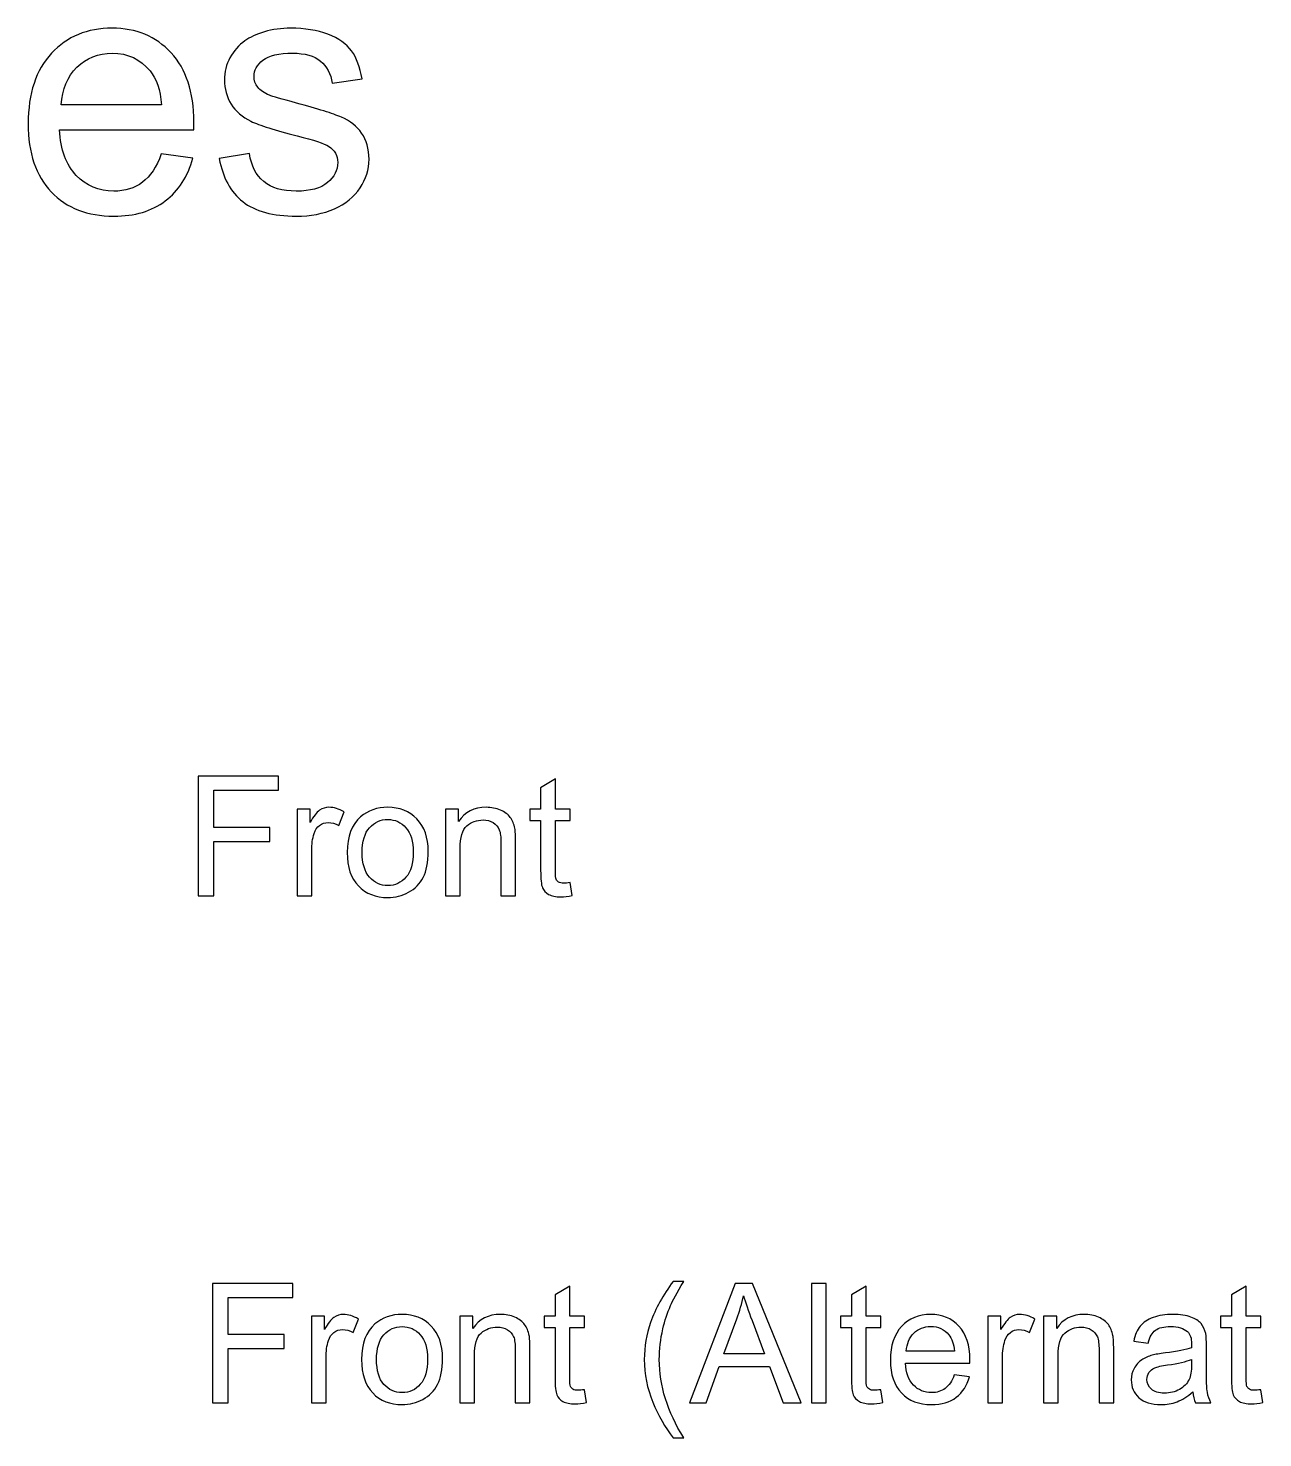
# Model space of a CAD drawing. Header units: centimetres. Extents: x 32 to 238, y -190 to 31.
# Drawn here: x 77.31 to 96.12, y 7.64 to 29.11 of the extents above; entities that cross this region are included whole.
import ezdxf

# ---------------------------------------------------------------- set-up
doc = ezdxf.new("R2010")
doc.units = ezdxf.units.CM
doc.header["$MEASUREMENT"] = 0
doc.layers.add('Layer 1', color=7, linetype='Continuous')

msp = doc.modelspace()

# ---------------------------------------------------------------- linework, layer by layer
at = {"layer": 'Layer 1', "color": 250}
for points, knots in [([(79.3338, 27.19514), (79.3338, 27.19514), (79.81534, 27.13164), (79.81534, 27.13164), (79.74038, 26.85206), (79.60015, 26.63422), (79.39554, 26.47988), (79.19093, 26.32554), (78.92987, 26.24793), (78.61149, 26.24793), (78.21109, 26.24793), (77.89359, 26.3714), (77.65899, 26.61835), (77.42439, 26.86441), (77.30709, 27.21102), (77.30709, 27.6564), (77.30709, 28.11677), (77.42527, 28.47484), (77.66252, 28.72884), (77.89976, 28.98372), (78.20756, 29.11073), (78.58591, 29.11073), (78.95192, 29.11073), (79.2509, 28.98637), (79.48285, 28.73678), (79.7148, 28.48719), (79.83122, 28.13618), (79.83122, 27.68374), (79.83122, 27.6564), (79.83034, 27.61495), (79.82857, 27.56027), (79.82857, 27.56027), (77.78334, 27.56027), (77.78334, 27.56027), (77.80098, 27.25952), (77.88565, 27.02845), (78.03911, 26.86882), (78.19168, 26.70919), (78.38306, 26.62893), (78.61149, 26.62893), (78.7817, 26.62893), (78.92722, 26.67391), (79.04717, 26.76387), (79.168, 26.85383), (79.26325, 26.99758), (79.3338, 27.19514)], [0, 0, 0, 0, 0.06666667, 0.06666667, 0.06666667, 0.13333333, 0.13333333, 0.13333333, 0.2, 0.2, 0.2, 0.26666667, 0.26666667, 0.26666667, 0.33333333, 0.33333333, 0.33333333, 0.4, 0.4, 0.4, 0.46666667, 0.46666667, 0.46666667, 0.53333333, 0.53333333, 0.53333333, 0.6, 0.6, 0.6, 0.66666667, 0.66666667, 0.66666667, 0.73333333, 0.73333333, 0.73333333, 0.8, 0.8, 0.8, 0.86666667, 0.86666667, 0.86666667, 0.93333333, 0.93333333, 0.93333333, 1, 1, 1, 1]), ([(80.21839, 27.12635), (80.21839, 27.12635), (80.67877, 27.20043), (80.67877, 27.20043), (80.70434, 27.01611), (80.77666, 26.87499), (80.89484, 26.77622), (81.01302, 26.67832), (81.17883, 26.62893), (81.3905, 26.62893), (81.60481, 26.62893), (81.76356, 26.67215), (81.86763, 26.75946), (81.97082, 26.84589), (82.02285, 26.9482), (82.02285, 27.06549), (82.02285, 27.17045), (81.97611, 27.25335), (81.8835, 27.31332), (81.81824, 27.35477), (81.65949, 27.40681), (81.40725, 27.47119), (81.06682, 27.55674), (80.83134, 27.63082), (80.69905, 27.69344), (80.56764, 27.75694), (80.46798, 27.84337), (80.40007, 27.9545), (80.33216, 28.06474), (80.29777, 28.18733), (80.29777, 28.32138), (80.29777, 28.44397), (80.32599, 28.55686), (80.38155, 28.66093), (80.438, 28.765), (80.51384, 28.85143), (80.60998, 28.92022), (80.68229, 28.97314), (80.78107, 29.01812), (80.90543, 29.05516), (81.03066, 29.0922), (81.16384, 29.11073), (81.30671, 29.11073), (81.52191, 29.11073), (81.71064, 29.07986), (81.87292, 29.01724), (82.03608, 28.9555), (82.15602, 28.87084), (82.23364, 28.765), (82.31037, 28.65829), (82.36416, 28.51629), (82.39327, 28.33814), (82.39327, 28.33814), (81.93818, 28.27464), (81.93818, 28.27464), (81.9179, 28.41752), (81.85793, 28.52952), (81.75915, 28.60978), (81.66037, 28.69004), (81.52102, 28.72972), (81.34023, 28.72972), (81.12768, 28.72972), (80.9751, 28.69445), (80.88426, 28.62389), (80.79342, 28.55334), (80.74756, 28.47043), (80.74756, 28.37606), (80.74756, 28.31609), (80.76608, 28.26141), (80.804, 28.21291), (80.84193, 28.16352), (80.90102, 28.12206), (80.98216, 28.08943), (81.0289, 28.07179), (81.16472, 28.03211), (81.39226, 27.97037), (81.72034, 27.88306), (81.94965, 27.81074), (82.08018, 27.75518), (82.21071, 27.69961), (82.31301, 27.61759), (82.38709, 27.51176), (82.46206, 27.40504), (82.4991, 27.27275), (82.4991, 27.114), (82.4991, 26.95966), (82.45412, 26.81414), (82.36328, 26.67744), (82.27244, 26.54074), (82.14191, 26.4349), (81.9717, 26.35994), (81.8006, 26.28497), (81.60746, 26.24793), (81.39226, 26.24793), (81.03595, 26.24793), (80.76343, 26.32202), (80.57646, 26.4693), (80.38949, 26.61747), (80.27043, 26.83619), (80.21839, 27.12635)], [0, 0, 0, 0, 0.03030303, 0.03030303, 0.03030303, 0.06060606, 0.06060606, 0.06060606, 0.09090909, 0.09090909, 0.09090909, 0.12121212, 0.12121212, 0.12121212, 0.15151515, 0.15151515, 0.15151515, 0.18181818, 0.18181818, 0.18181818, 0.21212121, 0.21212121, 0.21212121, 0.24242424, 0.24242424, 0.24242424, 0.27272727, 0.27272727, 0.27272727, 0.3030303, 0.3030303, 0.3030303, 0.33333333, 0.33333333, 0.33333333, 0.36363636, 0.36363636, 0.36363636, 0.39393939, 0.39393939, 0.39393939, 0.42424242, 0.42424242, 0.42424242, 0.45454545, 0.45454545, 0.45454545, 0.48484848, 0.48484848, 0.48484848, 0.51515152, 0.51515152, 0.51515152, 0.54545455, 0.54545455, 0.54545455, 0.57575758, 0.57575758, 0.57575758, 0.60606061, 0.60606061, 0.60606061, 0.63636364, 0.63636364, 0.63636364, 0.66666667, 0.66666667, 0.66666667, 0.6969697, 0.6969697, 0.6969697, 0.72727273, 0.72727273, 0.72727273, 0.75757576, 0.75757576, 0.75757576, 0.78787879, 0.78787879, 0.78787879, 0.81818182, 0.81818182, 0.81818182, 0.84848485, 0.84848485, 0.84848485, 0.87878788, 0.87878788, 0.87878788, 0.90909091, 0.90909091, 0.90909091, 0.93939394, 0.93939394, 0.93939394, 0.96969697, 0.96969697, 0.96969697, 1, 1, 1, 1]), ([(77.8098, 27.94127), (77.8098, 27.94127), (79.33909, 27.94127), (79.33909, 27.94127), (79.31881, 28.17234), (79.25972, 28.3452), (79.16359, 28.46073), (79.0163, 28.63977), (78.82404, 28.72972), (78.58856, 28.72972), (78.37513, 28.72972), (78.19609, 28.65829), (78.05057, 28.51541), (77.90593, 28.37254), (77.82568, 28.18116), (77.8098, 27.94127)], [0, 0, 0, 0, 0.2, 0.2, 0.2, 0.4, 0.4, 0.4, 0.6, 0.6, 0.6, 0.8, 0.8, 0.8, 1, 1, 1, 1]), ([(79.89411, 15.8988), (79.89411, 15.8988), (79.89411, 17.71744), (79.89411, 17.71744), (79.89411, 17.71744), (81.12093, 17.71744), (81.12093, 17.71744), (81.12093, 17.71744), (81.12093, 17.50408), (81.12093, 17.50408), (81.12093, 17.50408), (80.13541, 17.50408), (80.13541, 17.50408), (80.13541, 17.50408), (80.13541, 16.93766), (80.13541, 16.93766), (80.13541, 16.93766), (80.98885, 16.93766), (80.98885, 16.93766), (80.98885, 16.93766), (80.98885, 16.7243), (80.98885, 16.7243), (80.98885, 16.7243), (80.13541, 16.7243), (80.13541, 16.7243), (80.13541, 16.7243), (80.13541, 15.8988), (80.13541, 15.8988), (80.13541, 15.8988), (79.89411, 15.8988), (79.89411, 15.8988)], [0, 0, 0, 0, 0.1, 0.1, 0.1, 0.2, 0.2, 0.2, 0.3, 0.3, 0.3, 0.4, 0.4, 0.4, 0.5, 0.5, 0.5, 0.6, 0.6, 0.6, 0.7, 0.7, 0.7, 0.8, 0.8, 0.8, 0.9, 0.9, 0.9, 1, 1, 1, 1]), ([(85.56127, 16.09819), (85.56127, 16.09819), (85.59175, 15.90092), (85.59175, 15.90092), (85.5291, 15.88779), (85.47279, 15.88102), (85.42369, 15.88102), (85.34283, 15.88102), (85.28018, 15.89372), (85.2353, 15.91954), (85.19085, 15.94537), (85.15953, 15.97881), (85.14132, 16.02072), (85.12312, 16.06263), (85.11423, 16.15068), (85.11423, 16.28488), (85.11423, 16.28488), (85.11423, 17.04434), (85.11423, 17.04434), (85.11423, 17.04434), (84.94913, 17.04434), (84.94913, 17.04434), (84.94913, 17.04434), (84.94913, 17.21706), (84.94913, 17.21706), (84.94913, 17.21706), (85.11423, 17.21706), (85.11423, 17.21706), (85.11423, 17.21706), (85.11423, 17.54303), (85.11423, 17.54303), (85.11423, 17.54303), (85.33775, 17.67722), (85.33775, 17.67722), (85.33775, 17.67722), (85.33775, 17.21706), (85.33775, 17.21706), (85.33775, 17.21706), (85.56127, 17.21706), (85.56127, 17.21706), (85.56127, 17.21706), (85.56127, 17.04434), (85.56127, 17.04434), (85.56127, 17.04434), (85.33775, 17.04434), (85.33775, 17.04434), (85.33775, 17.04434), (85.33775, 16.27218), (85.33775, 16.27218), (85.33775, 16.20826), (85.34156, 16.16719), (85.3496, 16.14899), (85.35722, 16.13079), (85.36992, 16.11639), (85.3877, 16.10539), (85.40548, 16.0948), (85.43088, 16.0893), (85.4639, 16.0893), (85.48846, 16.0893), (85.52105, 16.09226), (85.56127, 16.09819)], [0, 0, 0, 0, 0.05, 0.05, 0.05, 0.1, 0.1, 0.1, 0.15, 0.15, 0.15, 0.2, 0.2, 0.2, 0.25, 0.25, 0.25, 0.3, 0.3, 0.3, 0.35, 0.35, 0.35, 0.4, 0.4, 0.4, 0.45, 0.45, 0.45, 0.5, 0.5, 0.5, 0.55, 0.55, 0.55, 0.6, 0.6, 0.6, 0.65, 0.65, 0.65, 0.7, 0.7, 0.7, 0.75, 0.75, 0.75, 0.8, 0.8, 0.8, 0.85, 0.85, 0.85, 0.9, 0.9, 0.9, 0.95, 0.95, 0.95, 1, 1, 1, 1]), ([(81.40245, 15.8988), (81.40245, 15.8988), (81.40245, 17.21706), (81.40245, 17.21706), (81.40245, 17.21706), (81.60311, 17.21706), (81.60311, 17.21706), (81.60311, 17.21706), (81.60311, 17.01513), (81.60311, 17.01513), (81.65433, 17.10869), (81.70175, 17.17049), (81.74535, 17.20013), (81.78895, 17.23018), (81.83679, 17.245), (81.88886, 17.245), (81.96421, 17.245), (82.04084, 17.22129), (82.11873, 17.1743), (82.11873, 17.1743), (82.03914, 16.96814), (82.03914, 16.96814), (81.98496, 16.99862), (81.93077, 17.01386), (81.87658, 17.01386), (81.8279, 17.01386), (81.7843, 16.99904), (81.74577, 16.96983), (81.70725, 16.94062), (81.67973, 16.89998), (81.66322, 16.84791), (81.63825, 16.76875), (81.62597, 16.68197), (81.62597, 16.58756), (81.62597, 16.58756), (81.62597, 15.8988), (81.62597, 15.8988), (81.62597, 15.8988), (81.40245, 15.8988), (81.40245, 15.8988)], [0, 0, 0, 0, 0.07692308, 0.07692308, 0.07692308, 0.15384615, 0.15384615, 0.15384615, 0.23076923, 0.23076923, 0.23076923, 0.30769231, 0.30769231, 0.30769231, 0.38461538, 0.38461538, 0.38461538, 0.46153846, 0.46153846, 0.46153846, 0.53846154, 0.53846154, 0.53846154, 0.61538462, 0.61538462, 0.61538462, 0.69230769, 0.69230769, 0.69230769, 0.76923077, 0.76923077, 0.76923077, 0.84615385, 0.84615385, 0.84615385, 0.92307692, 0.92307692, 0.92307692, 1, 1, 1, 1]), ([(82.16699, 16.55793), (82.16699, 16.80135), (82.23472, 16.98169), (82.37061, 17.09895), (82.48364, 17.19632), (82.62207, 17.245), (82.78506, 17.245), (82.96582, 17.245), (83.11399, 17.18573), (83.22913, 17.0672), (83.34386, 16.94909), (83.40143, 16.78526), (83.40143, 16.57656), (83.40143, 16.40722), (83.37603, 16.2743), (83.32523, 16.17735), (83.27443, 16.08041), (83.20035, 16.00506), (83.10298, 15.95129), (83.00604, 15.89753), (82.89978, 15.87086), (82.78506, 15.87086), (82.60048, 15.87086), (82.45147, 15.9297), (82.33759, 16.04781), (82.22372, 16.16592), (82.16699, 16.3361), (82.16699, 16.55793)], [0, 0, 0, 0, 0.11111111, 0.11111111, 0.11111111, 0.22222222, 0.22222222, 0.22222222, 0.33333333, 0.33333333, 0.33333333, 0.44444444, 0.44444444, 0.44444444, 0.55555556, 0.55555556, 0.55555556, 0.66666667, 0.66666667, 0.66666667, 0.77777778, 0.77777778, 0.77777778, 0.88888889, 0.88888889, 0.88888889, 1, 1, 1, 1]), ([(83.66347, 15.8988), (83.66347, 15.8988), (83.66347, 17.21706), (83.66347, 17.21706), (83.66347, 17.21706), (83.86413, 17.21706), (83.86413, 17.21706), (83.86413, 17.21706), (83.86413, 17.02995), (83.86413, 17.02995), (83.96065, 17.17346), (84.10035, 17.245), (84.28281, 17.245), (84.36239, 17.245), (84.43521, 17.23061), (84.50167, 17.20224), (84.56813, 17.17388), (84.61809, 17.1362), (84.65111, 17.09006), (84.68413, 17.04392), (84.70741, 16.98888), (84.72053, 16.92538), (84.72858, 16.8839), (84.73281, 16.81151), (84.73281, 16.70821), (84.73281, 16.70821), (84.73281, 15.8988), (84.73281, 15.8988), (84.73281, 15.8988), (84.50929, 15.8988), (84.50929, 15.8988), (84.50929, 15.8988), (84.50929, 16.69975), (84.50929, 16.69975), (84.50929, 16.79076), (84.50082, 16.85892), (84.48347, 16.90379), (84.46611, 16.94867), (84.43521, 16.98465), (84.39118, 17.01174), (84.34715, 17.03841), (84.29508, 17.05196), (84.23582, 17.05196), (84.14099, 17.05196), (84.05929, 17.0219), (83.99028, 16.96137), (83.92128, 16.90125), (83.88699, 16.78653), (83.88699, 16.61804), (83.88699, 16.61804), (83.88699, 15.8988), (83.88699, 15.8988), (83.88699, 15.8988), (83.66347, 15.8988), (83.66347, 15.8988)], [0, 0, 0, 0, 0.05555556, 0.05555556, 0.05555556, 0.11111111, 0.11111111, 0.11111111, 0.16666667, 0.16666667, 0.16666667, 0.22222222, 0.22222222, 0.22222222, 0.27777778, 0.27777778, 0.27777778, 0.33333333, 0.33333333, 0.33333333, 0.38888889, 0.38888889, 0.38888889, 0.44444444, 0.44444444, 0.44444444, 0.5, 0.5, 0.5, 0.55555556, 0.55555556, 0.55555556, 0.61111111, 0.61111111, 0.61111111, 0.66666667, 0.66666667, 0.66666667, 0.72222222, 0.72222222, 0.72222222, 0.77777778, 0.77777778, 0.77777778, 0.83333333, 0.83333333, 0.83333333, 0.88888889, 0.88888889, 0.88888889, 0.94444444, 0.94444444, 0.94444444, 1, 1, 1, 1]), ([(82.39559, 16.55751), (82.39559, 16.38902), (82.43242, 16.26287), (82.50608, 16.17947), (82.58016, 16.09565), (82.67287, 16.05374), (82.78506, 16.05374), (82.89597, 16.05374), (82.98826, 16.09565), (83.06234, 16.17989), (83.136, 16.26414), (83.17283, 16.39241), (83.17283, 16.5647), (83.17283, 16.72726), (83.13558, 16.85045), (83.06149, 16.93385), (82.98741, 17.01767), (82.89512, 17.05958), (82.78506, 17.05958), (82.67287, 17.05958), (82.58016, 17.01809), (82.50608, 16.9347), (82.43242, 16.8513), (82.39559, 16.72557), (82.39559, 16.55751)], [0, 0, 0, 0, 0.125, 0.125, 0.125, 0.25, 0.25, 0.25, 0.375, 0.375, 0.375, 0.5, 0.5, 0.5, 0.625, 0.625, 0.625, 0.75, 0.75, 0.75, 0.875, 0.875, 0.875, 1, 1, 1, 1]), ([(80.11267, 8.17612), (80.11267, 8.17612), (80.11267, 9.99476), (80.11267, 9.99476), (80.11267, 9.99476), (81.33949, 9.99476), (81.33949, 9.99476), (81.33949, 9.99476), (81.33949, 9.7814), (81.33949, 9.7814), (81.33949, 9.7814), (80.35397, 9.7814), (80.35397, 9.7814), (80.35397, 9.7814), (80.35397, 9.21498), (80.35397, 9.21498), (80.35397, 9.21498), (81.20741, 9.21498), (81.20741, 9.21498), (81.20741, 9.21498), (81.20741, 9.00162), (81.20741, 9.00162), (81.20741, 9.00162), (80.35397, 9.00162), (80.35397, 9.00162), (80.35397, 9.00162), (80.35397, 8.17612), (80.35397, 8.17612), (80.35397, 8.17612), (80.11267, 8.17612), (80.11267, 8.17612)], [0, 0, 0, 0, 0.1, 0.1, 0.1, 0.2, 0.2, 0.2, 0.3, 0.3, 0.3, 0.4, 0.4, 0.4, 0.5, 0.5, 0.5, 0.6, 0.6, 0.6, 0.7, 0.7, 0.7, 0.8, 0.8, 0.8, 0.9, 0.9, 0.9, 1, 1, 1, 1]), ([(85.77983, 8.37551), (85.77983, 8.37551), (85.81031, 8.17824), (85.81031, 8.17824), (85.74766, 8.16511), (85.69135, 8.15834), (85.64225, 8.15834), (85.56139, 8.15834), (85.49874, 8.17104), (85.45386, 8.19686), (85.40941, 8.22269), (85.37809, 8.25613), (85.35988, 8.29804), (85.34168, 8.33995), (85.33279, 8.428), (85.33279, 8.5622), (85.33279, 8.5622), (85.33279, 9.32166), (85.33279, 9.32166), (85.33279, 9.32166), (85.16769, 9.32166), (85.16769, 9.32166), (85.16769, 9.32166), (85.16769, 9.49438), (85.16769, 9.49438), (85.16769, 9.49438), (85.33279, 9.49438), (85.33279, 9.49438), (85.33279, 9.49438), (85.33279, 9.82035), (85.33279, 9.82035), (85.33279, 9.82035), (85.55631, 9.95454), (85.55631, 9.95454), (85.55631, 9.95454), (85.55631, 9.49438), (85.55631, 9.49438), (85.55631, 9.49438), (85.77983, 9.49438), (85.77983, 9.49438), (85.77983, 9.49438), (85.77983, 9.32166), (85.77983, 9.32166), (85.77983, 9.32166), (85.55631, 9.32166), (85.55631, 9.32166), (85.55631, 9.32166), (85.55631, 8.5495), (85.55631, 8.5495), (85.55631, 8.48558), (85.56012, 8.44451), (85.56816, 8.42631), (85.57578, 8.40811), (85.58848, 8.39371), (85.60626, 8.38271), (85.62404, 8.37212), (85.64944, 8.36662), (85.68246, 8.36662), (85.70702, 8.36662), (85.73961, 8.36958), (85.77983, 8.37551)], [0, 0, 0, 0, 0.05, 0.05, 0.05, 0.1, 0.1, 0.1, 0.15, 0.15, 0.15, 0.2, 0.2, 0.2, 0.25, 0.25, 0.25, 0.3, 0.3, 0.3, 0.35, 0.35, 0.35, 0.4, 0.4, 0.4, 0.45, 0.45, 0.45, 0.5, 0.5, 0.5, 0.55, 0.55, 0.55, 0.6, 0.6, 0.6, 0.65, 0.65, 0.65, 0.7, 0.7, 0.7, 0.75, 0.75, 0.75, 0.8, 0.8, 0.8, 0.85, 0.85, 0.85, 0.9, 0.9, 0.9, 0.95, 0.95, 0.95, 1, 1, 1, 1]), ([(87.13281, 7.64272), (87.01004, 7.79808), (86.9059, 7.97969), (86.82081, 8.18797), (86.73572, 8.39625), (86.69339, 8.61215), (86.69339, 8.83525), (86.69339, 9.0321), (86.72514, 9.22048), (86.78864, 9.4004), (86.86315, 9.60953), (86.97787, 9.81781), (87.13281, 10.02524), (87.13281, 10.02524), (87.29283, 10.02524), (87.29283, 10.02524), (87.19292, 9.85337), (87.12646, 9.7306), (87.09429, 9.65694), (87.04391, 9.54306), (87.00412, 9.42411), (86.97533, 9.30007), (86.93977, 9.14555), (86.92199, 8.99019), (86.92199, 8.83398), (86.92199, 8.43647), (87.0456, 8.03938), (87.29283, 7.64272), (87.29283, 7.64272), (87.13281, 7.64272), (87.13281, 7.64272)], [0, 0, 0, 0, 0.1, 0.1, 0.1, 0.2, 0.2, 0.2, 0.3, 0.3, 0.3, 0.4, 0.4, 0.4, 0.5, 0.5, 0.5, 0.6, 0.6, 0.6, 0.7, 0.7, 0.7, 0.8, 0.8, 0.8, 0.9, 0.9, 0.9, 1, 1, 1, 1]), ([(87.38046, 8.17612), (87.38046, 8.17612), (88.07811, 9.99476), (88.07811, 9.99476), (88.07811, 9.99476), (88.3427, 9.99476), (88.3427, 9.99476), (88.3427, 9.99476), (89.08311, 8.17612), (89.08311, 8.17612), (89.08311, 8.17612), (88.80921, 8.17612), (88.80921, 8.17612), (88.80921, 8.17612), (88.59881, 8.7273), (88.59881, 8.7273), (88.59881, 8.7273), (87.833, 8.7273), (87.833, 8.7273), (87.833, 8.7273), (87.63573, 8.17612), (87.63573, 8.17612), (87.63573, 8.17612), (87.38046, 8.17612), (87.38046, 8.17612)], [0, 0, 0, 0, 0.125, 0.125, 0.125, 0.25, 0.25, 0.25, 0.375, 0.375, 0.375, 0.5, 0.5, 0.5, 0.625, 0.625, 0.625, 0.75, 0.75, 0.75, 0.875, 0.875, 0.875, 1, 1, 1, 1]), ([(89.24101, 8.17612), (89.24101, 8.17612), (89.24101, 9.99476), (89.24101, 9.99476), (89.24101, 9.99476), (89.46453, 9.99476), (89.46453, 9.99476), (89.46453, 9.99476), (89.46453, 8.17612), (89.46453, 8.17612), (89.46453, 8.17612), (89.24101, 8.17612), (89.24101, 8.17612)], [0, 0, 0, 0, 0.25, 0.25, 0.25, 0.5, 0.5, 0.5, 0.75, 0.75, 0.75, 1, 1, 1, 1]), ([(90.29553, 8.37551), (90.29553, 8.37551), (90.32601, 8.17824), (90.32601, 8.17824), (90.26336, 8.16511), (90.20705, 8.15834), (90.15795, 8.15834), (90.07709, 8.15834), (90.01444, 8.17104), (89.96956, 8.19686), (89.92511, 8.22269), (89.89379, 8.25613), (89.87558, 8.29804), (89.85738, 8.33995), (89.84849, 8.428), (89.84849, 8.5622), (89.84849, 8.5622), (89.84849, 9.32166), (89.84849, 9.32166), (89.84849, 9.32166), (89.68339, 9.32166), (89.68339, 9.32166), (89.68339, 9.32166), (89.68339, 9.49438), (89.68339, 9.49438), (89.68339, 9.49438), (89.84849, 9.49438), (89.84849, 9.49438), (89.84849, 9.49438), (89.84849, 9.82035), (89.84849, 9.82035), (89.84849, 9.82035), (90.07201, 9.95454), (90.07201, 9.95454), (90.07201, 9.95454), (90.07201, 9.49438), (90.07201, 9.49438), (90.07201, 9.49438), (90.29553, 9.49438), (90.29553, 9.49438), (90.29553, 9.49438), (90.29553, 9.32166), (90.29553, 9.32166), (90.29553, 9.32166), (90.07201, 9.32166), (90.07201, 9.32166), (90.07201, 9.32166), (90.07201, 8.5495), (90.07201, 8.5495), (90.07201, 8.48558), (90.07582, 8.44451), (90.08386, 8.42631), (90.09148, 8.40811), (90.10418, 8.39371), (90.12196, 8.38271), (90.13974, 8.37212), (90.16514, 8.36662), (90.19816, 8.36662), (90.22272, 8.36662), (90.25531, 8.36958), (90.29553, 8.37551)], [0, 0, 0, 0, 0.05, 0.05, 0.05, 0.1, 0.1, 0.1, 0.15, 0.15, 0.15, 0.2, 0.2, 0.2, 0.25, 0.25, 0.25, 0.3, 0.3, 0.3, 0.35, 0.35, 0.35, 0.4, 0.4, 0.4, 0.45, 0.45, 0.45, 0.5, 0.5, 0.5, 0.55, 0.55, 0.55, 0.6, 0.6, 0.6, 0.65, 0.65, 0.65, 0.7, 0.7, 0.7, 0.75, 0.75, 0.75, 0.8, 0.8, 0.8, 0.85, 0.85, 0.85, 0.9, 0.9, 0.9, 0.95, 0.95, 0.95, 1, 1, 1, 1]), ([(96.08503, 8.37551), (96.08503, 8.37551), (96.11551, 8.17824), (96.11551, 8.17824), (96.05286, 8.16511), (95.99655, 8.15834), (95.94745, 8.15834), (95.86659, 8.15834), (95.80394, 8.17104), (95.75906, 8.19686), (95.71461, 8.22269), (95.68329, 8.25613), (95.66508, 8.29804), (95.64688, 8.33995), (95.63799, 8.428), (95.63799, 8.5622), (95.63799, 8.5622), (95.63799, 9.32166), (95.63799, 9.32166), (95.63799, 9.32166), (95.47289, 9.32166), (95.47289, 9.32166), (95.47289, 9.32166), (95.47289, 9.49438), (95.47289, 9.49438), (95.47289, 9.49438), (95.63799, 9.49438), (95.63799, 9.49438), (95.63799, 9.49438), (95.63799, 9.82035), (95.63799, 9.82035), (95.63799, 9.82035), (95.86151, 9.95454), (95.86151, 9.95454), (95.86151, 9.95454), (95.86151, 9.49438), (95.86151, 9.49438), (95.86151, 9.49438), (96.08503, 9.49438), (96.08503, 9.49438), (96.08503, 9.49438), (96.08503, 9.32166), (96.08503, 9.32166), (96.08503, 9.32166), (95.86151, 9.32166), (95.86151, 9.32166), (95.86151, 9.32166), (95.86151, 8.5495), (95.86151, 8.5495), (95.86151, 8.48558), (95.86532, 8.44451), (95.87336, 8.42631), (95.88098, 8.40811), (95.89368, 8.39371), (95.91146, 8.38271), (95.92924, 8.37212), (95.95464, 8.36662), (95.98766, 8.36662), (96.01222, 8.36662), (96.04481, 8.36958), (96.08503, 8.37551)], [0, 0, 0, 0, 0.05, 0.05, 0.05, 0.1, 0.1, 0.1, 0.15, 0.15, 0.15, 0.2, 0.2, 0.2, 0.25, 0.25, 0.25, 0.3, 0.3, 0.3, 0.35, 0.35, 0.35, 0.4, 0.4, 0.4, 0.45, 0.45, 0.45, 0.5, 0.5, 0.5, 0.55, 0.55, 0.55, 0.6, 0.6, 0.6, 0.65, 0.65, 0.65, 0.7, 0.7, 0.7, 0.75, 0.75, 0.75, 0.8, 0.8, 0.8, 0.85, 0.85, 0.85, 0.9, 0.9, 0.9, 0.95, 0.95, 0.95, 1, 1, 1, 1]), ([(87.9037, 8.92288), (87.9037, 8.92288), (88.52346, 8.92288), (88.52346, 8.92288), (88.52346, 8.92288), (88.33381, 9.42707), (88.33381, 9.42707), (88.27666, 9.58032), (88.23348, 9.70689), (88.20342, 9.8068), (88.17844, 9.68827), (88.145, 9.57185), (88.10309, 9.4567), (88.10309, 9.4567), (87.9037, 8.92288), (87.9037, 8.92288)], [0, 0, 0, 0, 0.2, 0.2, 0.2, 0.4, 0.4, 0.4, 0.6, 0.6, 0.6, 0.8, 0.8, 0.8, 1, 1, 1, 1]), ([(81.62101, 8.17612), (81.62101, 8.17612), (81.62101, 9.49438), (81.62101, 9.49438), (81.62101, 9.49438), (81.82167, 9.49438), (81.82167, 9.49438), (81.82167, 9.49438), (81.82167, 9.29245), (81.82167, 9.29245), (81.87289, 9.38601), (81.92031, 9.44781), (81.96391, 9.47745), (82.00751, 9.5075), (82.05535, 9.52232), (82.10742, 9.52232), (82.18277, 9.52232), (82.2594, 9.49861), (82.33729, 9.45162), (82.33729, 9.45162), (82.2577, 9.24546), (82.2577, 9.24546), (82.20352, 9.27594), (82.14933, 9.29118), (82.09514, 9.29118), (82.04646, 9.29118), (82.00286, 9.27636), (81.96433, 9.24715), (81.92581, 9.21794), (81.89829, 9.1773), (81.88178, 9.12523), (81.85681, 9.04607), (81.84453, 8.95929), (81.84453, 8.86488), (81.84453, 8.86488), (81.84453, 8.17612), (81.84453, 8.17612), (81.84453, 8.17612), (81.62101, 8.17612), (81.62101, 8.17612)], [0, 0, 0, 0, 0.07692308, 0.07692308, 0.07692308, 0.15384615, 0.15384615, 0.15384615, 0.23076923, 0.23076923, 0.23076923, 0.30769231, 0.30769231, 0.30769231, 0.38461538, 0.38461538, 0.38461538, 0.46153846, 0.46153846, 0.46153846, 0.53846154, 0.53846154, 0.53846154, 0.61538462, 0.61538462, 0.61538462, 0.69230769, 0.69230769, 0.69230769, 0.76923077, 0.76923077, 0.76923077, 0.84615385, 0.84615385, 0.84615385, 0.92307692, 0.92307692, 0.92307692, 1, 1, 1, 1]), ([(82.38555, 8.83525), (82.38555, 9.07867), (82.45328, 9.25901), (82.58917, 9.37627), (82.7022, 9.47364), (82.84063, 9.52232), (83.00362, 9.52232), (83.18438, 9.52232), (83.33255, 9.46305), (83.44769, 9.34452), (83.56242, 9.22641), (83.61999, 9.06258), (83.61999, 8.85388), (83.61999, 8.68454), (83.59459, 8.55162), (83.54379, 8.45467), (83.49299, 8.35773), (83.41891, 8.28238), (83.32154, 8.22861), (83.2246, 8.17485), (83.11834, 8.14818), (83.00362, 8.14818), (82.81904, 8.14818), (82.67003, 8.20702), (82.55615, 8.32513), (82.44228, 8.44324), (82.38555, 8.61342), (82.38555, 8.83525)], [0, 0, 0, 0, 0.11111111, 0.11111111, 0.11111111, 0.22222222, 0.22222222, 0.22222222, 0.33333333, 0.33333333, 0.33333333, 0.44444444, 0.44444444, 0.44444444, 0.55555556, 0.55555556, 0.55555556, 0.66666667, 0.66666667, 0.66666667, 0.77777778, 0.77777778, 0.77777778, 0.88888889, 0.88888889, 0.88888889, 1, 1, 1, 1]), ([(83.88203, 8.17612), (83.88203, 8.17612), (83.88203, 9.49438), (83.88203, 9.49438), (83.88203, 9.49438), (84.08269, 9.49438), (84.08269, 9.49438), (84.08269, 9.49438), (84.08269, 9.30727), (84.08269, 9.30727), (84.17921, 9.45078), (84.31891, 9.52232), (84.50137, 9.52232), (84.58095, 9.52232), (84.65377, 9.50793), (84.72023, 9.47956), (84.78669, 9.4512), (84.83665, 9.41352), (84.86967, 9.36738), (84.90269, 9.32124), (84.92597, 9.2662), (84.93909, 9.2027), (84.94714, 9.16122), (84.95137, 9.08883), (84.95137, 8.98553), (84.95137, 8.98553), (84.95137, 8.17612), (84.95137, 8.17612), (84.95137, 8.17612), (84.72785, 8.17612), (84.72785, 8.17612), (84.72785, 8.17612), (84.72785, 8.97707), (84.72785, 8.97707), (84.72785, 9.06808), (84.71938, 9.13624), (84.70203, 9.18111), (84.68467, 9.22599), (84.65377, 9.26197), (84.60974, 9.28906), (84.56571, 9.31573), (84.51364, 9.32928), (84.45438, 9.32928), (84.35955, 9.32928), (84.27785, 9.29922), (84.20884, 9.23869), (84.13984, 9.17857), (84.10555, 9.06385), (84.10555, 8.89536), (84.10555, 8.89536), (84.10555, 8.17612), (84.10555, 8.17612), (84.10555, 8.17612), (83.88203, 8.17612), (83.88203, 8.17612)], [0, 0, 0, 0, 0.05555556, 0.05555556, 0.05555556, 0.11111111, 0.11111111, 0.11111111, 0.16666667, 0.16666667, 0.16666667, 0.22222222, 0.22222222, 0.22222222, 0.27777778, 0.27777778, 0.27777778, 0.33333333, 0.33333333, 0.33333333, 0.38888889, 0.38888889, 0.38888889, 0.44444444, 0.44444444, 0.44444444, 0.5, 0.5, 0.5, 0.55555556, 0.55555556, 0.55555556, 0.61111111, 0.61111111, 0.61111111, 0.66666667, 0.66666667, 0.66666667, 0.72222222, 0.72222222, 0.72222222, 0.77777778, 0.77777778, 0.77777778, 0.83333333, 0.83333333, 0.83333333, 0.88888889, 0.88888889, 0.88888889, 0.94444444, 0.94444444, 0.94444444, 1, 1, 1, 1]), ([(91.41525, 8.60284), (91.41525, 8.60284), (91.64639, 8.57236), (91.64639, 8.57236), (91.61041, 8.43816), (91.5431, 8.3336), (91.44488, 8.25952), (91.34667, 8.18543), (91.22136, 8.14818), (91.06854, 8.14818), (90.87635, 8.14818), (90.72395, 8.20745), (90.61134, 8.32598), (90.49873, 8.44409), (90.44243, 8.61046), (90.44243, 8.82424), (90.44243, 9.04522), (90.49916, 9.2171), (90.61303, 9.33902), (90.72691, 9.46136), (90.87465, 9.52232), (91.05626, 9.52232), (91.23195, 9.52232), (91.37546, 9.46263), (91.48679, 9.34283), (91.59813, 9.22302), (91.65401, 9.05454), (91.65401, 8.83737), (91.65401, 8.82424), (91.65359, 8.80435), (91.65274, 8.7781), (91.65274, 8.7781), (90.67103, 8.7781), (90.67103, 8.7781), (90.6795, 8.63374), (90.72014, 8.52283), (90.7938, 8.44621), (90.86703, 8.36958), (90.9589, 8.33106), (91.06854, 8.33106), (91.15024, 8.33106), (91.22009, 8.35265), (91.27767, 8.39583), (91.33566, 8.43901), (91.38138, 8.50801), (91.41525, 8.60284)], [0, 0, 0, 0, 0.06666667, 0.06666667, 0.06666667, 0.13333333, 0.13333333, 0.13333333, 0.2, 0.2, 0.2, 0.26666667, 0.26666667, 0.26666667, 0.33333333, 0.33333333, 0.33333333, 0.4, 0.4, 0.4, 0.46666667, 0.46666667, 0.46666667, 0.53333333, 0.53333333, 0.53333333, 0.6, 0.6, 0.6, 0.66666667, 0.66666667, 0.66666667, 0.73333333, 0.73333333, 0.73333333, 0.8, 0.8, 0.8, 0.86666667, 0.86666667, 0.86666667, 0.93333333, 0.93333333, 0.93333333, 1, 1, 1, 1]), ([(91.92621, 8.17612), (91.92621, 8.17612), (91.92621, 9.49438), (91.92621, 9.49438), (91.92621, 9.49438), (92.12687, 9.49438), (92.12687, 9.49438), (92.12687, 9.49438), (92.12687, 9.29245), (92.12687, 9.29245), (92.17809, 9.38601), (92.22551, 9.44781), (92.26911, 9.47745), (92.31271, 9.5075), (92.36055, 9.52232), (92.41262, 9.52232), (92.48797, 9.52232), (92.5646, 9.49861), (92.64249, 9.45162), (92.64249, 9.45162), (92.5629, 9.24546), (92.5629, 9.24546), (92.50872, 9.27594), (92.45453, 9.29118), (92.40034, 9.29118), (92.35166, 9.29118), (92.30806, 9.27636), (92.26953, 9.24715), (92.23101, 9.21794), (92.20349, 9.1773), (92.18698, 9.12523), (92.16201, 9.04607), (92.14973, 8.95929), (92.14973, 8.86488), (92.14973, 8.86488), (92.14973, 8.17612), (92.14973, 8.17612), (92.14973, 8.17612), (91.92621, 8.17612), (91.92621, 8.17612)], [0, 0, 0, 0, 0.07692308, 0.07692308, 0.07692308, 0.15384615, 0.15384615, 0.15384615, 0.23076923, 0.23076923, 0.23076923, 0.30769231, 0.30769231, 0.30769231, 0.38461538, 0.38461538, 0.38461538, 0.46153846, 0.46153846, 0.46153846, 0.53846154, 0.53846154, 0.53846154, 0.61538462, 0.61538462, 0.61538462, 0.69230769, 0.69230769, 0.69230769, 0.76923077, 0.76923077, 0.76923077, 0.84615385, 0.84615385, 0.84615385, 0.92307692, 0.92307692, 0.92307692, 1, 1, 1, 1]), ([(92.77457, 8.17612), (92.77457, 8.17612), (92.77457, 9.49438), (92.77457, 9.49438), (92.77457, 9.49438), (92.97523, 9.49438), (92.97523, 9.49438), (92.97523, 9.49438), (92.97523, 9.30727), (92.97523, 9.30727), (93.07175, 9.45078), (93.21145, 9.52232), (93.39391, 9.52232), (93.47349, 9.52232), (93.54631, 9.50793), (93.61277, 9.47956), (93.67923, 9.4512), (93.72919, 9.41352), (93.76221, 9.36738), (93.79523, 9.32124), (93.81851, 9.2662), (93.83163, 9.2027), (93.83968, 9.16122), (93.84391, 9.08883), (93.84391, 8.98553), (93.84391, 8.98553), (93.84391, 8.17612), (93.84391, 8.17612), (93.84391, 8.17612), (93.62039, 8.17612), (93.62039, 8.17612), (93.62039, 8.17612), (93.62039, 8.97707), (93.62039, 8.97707), (93.62039, 9.06808), (93.61192, 9.13624), (93.59457, 9.18111), (93.57721, 9.22599), (93.54631, 9.26197), (93.50228, 9.28906), (93.45825, 9.31573), (93.40618, 9.32928), (93.34692, 9.32928), (93.25209, 9.32928), (93.17039, 9.29922), (93.10138, 9.23869), (93.03238, 9.17857), (92.99809, 9.06385), (92.99809, 8.89536), (92.99809, 8.89536), (92.99809, 8.17612), (92.99809, 8.17612), (92.99809, 8.17612), (92.77457, 8.17612), (92.77457, 8.17612)], [0, 0, 0, 0, 0.05555556, 0.05555556, 0.05555556, 0.11111111, 0.11111111, 0.11111111, 0.16666667, 0.16666667, 0.16666667, 0.22222222, 0.22222222, 0.22222222, 0.27777778, 0.27777778, 0.27777778, 0.33333333, 0.33333333, 0.33333333, 0.38888889, 0.38888889, 0.38888889, 0.44444444, 0.44444444, 0.44444444, 0.5, 0.5, 0.5, 0.55555556, 0.55555556, 0.55555556, 0.61111111, 0.61111111, 0.61111111, 0.66666667, 0.66666667, 0.66666667, 0.72222222, 0.72222222, 0.72222222, 0.77777778, 0.77777778, 0.77777778, 0.83333333, 0.83333333, 0.83333333, 0.88888889, 0.88888889, 0.88888889, 0.94444444, 0.94444444, 0.94444444, 1, 1, 1, 1]), ([(95.04829, 8.34122), (94.96532, 8.27052), (94.88531, 8.22099), (94.80868, 8.19178), (94.73206, 8.16257), (94.64993, 8.14818), (94.56188, 8.14818), (94.4171, 8.14818), (94.30576, 8.18332), (94.22787, 8.25401), (94.14998, 8.32429), (94.11103, 8.41446), (94.11103, 8.5241), (94.11103, 8.58845), (94.12585, 8.64729), (94.15506, 8.70063), (94.18469, 8.75397), (94.22321, 8.7963), (94.27063, 8.82848), (94.31846, 8.86065), (94.3718, 8.8852), (94.43149, 8.90171), (94.47552, 8.91314), (94.54198, 8.92415), (94.63046, 8.93516), (94.8108, 8.95632), (94.94415, 8.98215), (95.02924, 9.01178), (95.03009, 9.04226), (95.03051, 9.06173), (95.03051, 9.06978), (95.03051, 9.16037), (95.00934, 9.22429), (94.96701, 9.26155), (94.90986, 9.31192), (94.82477, 9.3369), (94.71216, 9.3369), (94.60675, 9.3369), (94.52886, 9.31827), (94.47891, 9.28144), (94.42853, 9.24461), (94.3917, 9.17942), (94.36757, 9.08544), (94.36757, 9.08544), (94.14913, 9.11592), (94.14913, 9.11592), (94.16903, 9.20948), (94.20162, 9.28525), (94.24734, 9.34283), (94.29306, 9.4004), (94.3591, 9.44443), (94.44546, 9.47575), (94.5314, 9.50666), (94.63173, 9.52232), (94.74518, 9.52232), (94.85779, 9.52232), (94.94965, 9.5092), (95.02035, 9.48253), (95.09062, 9.45586), (95.14269, 9.42284), (95.17571, 9.38262), (95.20873, 9.3424), (95.23202, 9.2916), (95.24556, 9.23022), (95.25276, 9.19212), (95.25657, 9.12354), (95.25657, 9.0249), (95.25657, 9.0249), (95.25657, 8.72857), (95.25657, 8.72857), (95.25657, 8.52156), (95.26123, 8.39075), (95.27054, 8.33529), (95.27943, 8.27984), (95.29806, 8.22692), (95.32515, 8.17612), (95.32515, 8.17612), (95.09147, 8.17612), (95.09147, 8.17612), (95.06903, 8.22311), (95.05464, 8.27814), (95.04829, 8.34122)], [0, 0, 0, 0, 0.03703704, 0.03703704, 0.03703704, 0.07407407, 0.07407407, 0.07407407, 0.11111111, 0.11111111, 0.11111111, 0.14814815, 0.14814815, 0.14814815, 0.18518519, 0.18518519, 0.18518519, 0.22222222, 0.22222222, 0.22222222, 0.25925926, 0.25925926, 0.25925926, 0.2962963, 0.2962963, 0.2962963, 0.33333333, 0.33333333, 0.33333333, 0.37037037, 0.37037037, 0.37037037, 0.40740741, 0.40740741, 0.40740741, 0.44444444, 0.44444444, 0.44444444, 0.48148148, 0.48148148, 0.48148148, 0.51851852, 0.51851852, 0.51851852, 0.55555556, 0.55555556, 0.55555556, 0.59259259, 0.59259259, 0.59259259, 0.62962963, 0.62962963, 0.62962963, 0.66666667, 0.66666667, 0.66666667, 0.7037037, 0.7037037, 0.7037037, 0.74074074, 0.74074074, 0.74074074, 0.77777778, 0.77777778, 0.77777778, 0.81481481, 0.81481481, 0.81481481, 0.85185185, 0.85185185, 0.85185185, 0.88888889, 0.88888889, 0.88888889, 0.92592593, 0.92592593, 0.92592593, 0.96296296, 0.96296296, 0.96296296, 1, 1, 1, 1]), ([(82.61415, 8.83483), (82.61415, 8.66634), (82.65098, 8.54019), (82.72464, 8.45679), (82.79872, 8.37297), (82.89143, 8.33106), (83.00362, 8.33106), (83.11453, 8.33106), (83.20682, 8.37297), (83.2809, 8.45721), (83.35456, 8.54146), (83.39139, 8.66973), (83.39139, 8.84202), (83.39139, 9.00458), (83.35414, 9.12777), (83.28005, 9.21117), (83.20597, 9.29499), (83.11368, 9.3369), (83.00362, 9.3369), (82.89143, 9.3369), (82.79872, 9.29541), (82.72464, 9.21202), (82.65098, 9.12862), (82.61415, 9.00289), (82.61415, 8.83483)], [0, 0, 0, 0, 0.125, 0.125, 0.125, 0.25, 0.25, 0.25, 0.375, 0.375, 0.375, 0.5, 0.5, 0.5, 0.625, 0.625, 0.625, 0.75, 0.75, 0.75, 0.875, 0.875, 0.875, 1, 1, 1, 1]), ([(90.68373, 8.96098), (90.68373, 8.96098), (91.41779, 8.96098), (91.41779, 8.96098), (91.40805, 9.07189), (91.37969, 9.15487), (91.33355, 9.21032), (91.26285, 9.29626), (91.17056, 9.33944), (91.05753, 9.33944), (90.95509, 9.33944), (90.86915, 9.30515), (90.7993, 9.23657), (90.72987, 9.16799), (90.69135, 9.07613), (90.68373, 8.96098)], [0, 0, 0, 0, 0.2, 0.2, 0.2, 0.4, 0.4, 0.4, 0.6, 0.6, 0.6, 0.8, 0.8, 0.8, 1, 1, 1, 1]), ([(95.03051, 8.83652), (94.94923, 8.8035), (94.82731, 8.77556), (94.66475, 8.7527), (94.57246, 8.73958), (94.50727, 8.72476), (94.46917, 8.70825), (94.43107, 8.69174), (94.40186, 8.66761), (94.38112, 8.63628), (94.36037, 8.60453), (94.34979, 8.5694), (94.34979, 8.53045), (94.34979, 8.47161), (94.37223, 8.42208), (94.41752, 8.38271), (94.46282, 8.34334), (94.52886, 8.32344), (94.61564, 8.32344), (94.70158, 8.32344), (94.7782, 8.34207), (94.84551, 8.37974), (94.9124, 8.417), (94.96193, 8.46822), (94.99326, 8.53299), (95.01739, 8.58337), (95.02924, 8.65745), (95.02924, 8.75524), (95.02924, 8.75524), (95.03051, 8.83652), (95.03051, 8.83652)], [0, 0, 0, 0, 0.1, 0.1, 0.1, 0.2, 0.2, 0.2, 0.3, 0.3, 0.3, 0.4, 0.4, 0.4, 0.5, 0.5, 0.5, 0.6, 0.6, 0.6, 0.7, 0.7, 0.7, 0.8, 0.8, 0.8, 0.9, 0.9, 0.9, 1, 1, 1, 1])]:
    msp.add_open_spline(points, degree=3, knots=knots, dxfattribs=at)

doc.saveas('drawing.dxf')
